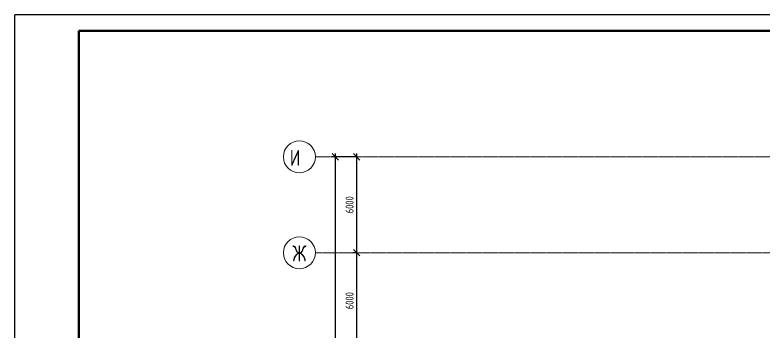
# Model space of a CAD drawing. Header units: millimetres. Extents: x 217525 to 325743, y -20439 to 118252.
# Drawn here: x 220909.9 to 221144, y -19943.8 to -19844.6 of the extents above; entities that cross this region are included whole.
import ezdxf

# ---------------------------------------------------------------- set-up
doc = ezdxf.new("R2010")
doc.units = ezdxf.units.MM
doc.linetypes.add('DASHDOT', pattern=[1, 0.5, -0.25, 0, -0.25])
for name, color, linetype, lineweight in [('RAMKA', 7, 'Continuous', 35), ('tonkie', 7, 'Continuous', 15), ('ВІСЬ', 197, 'DASHDOT', 15)]:
    doc.layers.add(name, color=color, linetype=linetype, lineweight=lineweight)
doc.styles.add('РОЗМІР', font='isocpeur.ttf', dxfattribs={"width": 0.75})
doc.dimstyles.new('200', dxfattribs={"dimscale": 100, "dimtxt": 2.5, "dimasz": 2, "dimexe": 1.2, "dimexo": 1, "dimgap": 1, "dimtad": 1, "dimdec": 0, "dimlfac": 2, "dimzin": 0, "dimdsep": 46, "dimtxsty": 'РОЗМІР', "dimblk": 'OBLIQUE', "dimcen": 0.7, "dimdle": 1, "dimadec": 0, "dimazin": 0, "dimtfac": 1, "dimtdec": 0, "dimtix": 1, "dimtofl": 0, "dimtmove": 1, "dimatfit": 3, "dimfxl": 0.18, "dimtolj": 1, "dimtzin": 0, "dimarcsym": 0})

# ---------------------------------------------------------------- blocks, each defined once
blk = doc.blocks.new('_Oblique')
at = {"color": 0, "linetype": 'ByBlock', "lineweight": -2}
blk.add_line((-0.5, -0.5), (0.5, 0.5), dxfattribs=at)
blk = doc.blocks.new('*D1161')
at = {"layer": 'Defpoints', "color": 0, "transparency": 16777216}
for p in [(2294, 19611), (2393, 19611), (2393, 16611)]:
    blk.add_point(p, dxfattribs=at)
at = {"layer": 'tonkie', "color": 0, "lineweight": -2, "transparency": 16777216}
for p, q in [((2294, 16511), (2294, 19711)), ((2293, 19611), (2174, 19611)), ((2293, 16611), (2174, 16611))]:
    blk.add_line(p, q, dxfattribs=at)
at = {"layer": 'tonkie', "color": 0, "lineweight": -2, "transparency": 16777216, "xscale": 200, "yscale": 200, "zscale": 200}
for p, rotation in [((2294, 19611), 90), ((2294, 16611), 270)]:
    blk.add_blockref('_Oblique', p, dxfattribs=dict(at, rotation=rotation))
at = {"layer": 'tonkie', "color": 0, "transparency": 16777216, "insert": (2069, 18111), "char_height": 250, "attachment_point": 5, "rotation": 90, "style": 'РОЗМІР'}
blk.add_mtext('\\A1;6000', dxfattribs=at)
blk = doc.blocks.new('*D1162')
at = {"layer": 'Defpoints', "color": 0, "transparency": 16777216}
for p in [(2294, 22611), (2393, 22611), (2393, 19611)]:
    blk.add_point(p, dxfattribs=at)
at = {"layer": 'tonkie', "color": 0, "lineweight": -2, "transparency": 16777216}
for p, q in [((2294, 19511), (2294, 22711)), ((2293, 22611), (2174, 22611)), ((2293, 19611), (2174, 19611))]:
    blk.add_line(p, q, dxfattribs=at)
at = {"layer": 'tonkie', "color": 0, "lineweight": -2, "transparency": 16777216, "xscale": 200, "yscale": 200, "zscale": 200}
for p, rotation in [((2294, 22611), 90), ((2294, 19611), 270)]:
    blk.add_blockref('_Oblique', p, dxfattribs=dict(at, rotation=rotation))
at = {"layer": 'tonkie', "color": 0, "transparency": 16777216, "insert": (2069, 21111), "char_height": 250, "attachment_point": 5, "rotation": 90, "style": 'РОЗМІР'}
blk.add_mtext('\\A1;6000', dxfattribs=at)
blk = doc.blocks.new('*D1165')
at = {"layer": 'Defpoints', "color": 0, "transparency": 16777216}
for p in [(1626, 22611), (2294, 22611), (2294, 3386)]:
    blk.add_point(p, dxfattribs=at)
at = {"layer": 'tonkie', "color": 0, "lineweight": -2, "transparency": 16777216}
for p, q in [((1626, 3286), (1626, 22711)), ((2194, 22611), (1506, 22611)), ((2194, 3386), (1506, 3386))]:
    blk.add_line(p, q, dxfattribs=at)
at = {"layer": 'tonkie', "color": 0, "lineweight": -2, "transparency": 16777216, "xscale": 200, "yscale": 200, "zscale": 200}
for p, rotation in [((1626, 22611), 90), ((1626, 3386), 270)]:
    blk.add_blockref('_Oblique', p, dxfattribs=dict(at, rotation=rotation))
at = {"layer": 'tonkie', "color": 0, "transparency": 16777216, "insert": (1401, 12998), "char_height": 250, "attachment_point": 5, "rotation": 90, "style": 'РОЗМІР'}
blk.add_mtext('\\A1;38485', dxfattribs=at)
blk = doc.blocks.new('A$C73322EC5')
at = {"layer": 'tonkie', "color": 0}
for centre in [(500, 22610.55), (500, 19610.55)]:
    blk.add_arc(centre, 500, 0, 359.999994, dxfattribs=at)
at = {"layer": 'ВІСЬ', "color": 0, "ltscale": 10}
for p, q in [((22647.43, 22610.55), (1000, 22610.55)), ((29857.18, 19610.55), (1000, 19610.55))]:
    blk.add_line(p, q, dxfattribs=at)
at = {"layer": 'tonkie', "color": 0, "style": 'РОЗМІР', "width": 0.75}
for s, p in [('И', (202.25, 22330.49)), ('Ж', (283.66, 19340.13))]:
    blk.add_text(s, height=500, dxfattribs=at).set_placement(p)
at = {"layer": 'tonkie', "color": 0}
dim = blk.add_linear_dim(base=(1626.37, 22610.55), p1=(2293.67, 3385.66), p2=(2293.67, 22610.55), angle=90, text='38485', dimstyle='200', dxfattribs=at)
dim.commit()
dim.dimension.update_dxf_attribs({"geometry": '*D1165', "text_midpoint": (1401.37, 12998.11)})
for base, p1, p2, picture, middle in [((2293.67, 22610.55), (2392.95, 19610.55), (2392.95, 22610.55), '*D1162', (2068.67, 21110.55)), ((2293.67, 19610.55), (2392.95, 16610.55), (2392.95, 19610.55), '*D1161', (2068.67, 18110.55))]:
    dim = blk.add_linear_dim(base=base, p1=p1, p2=p2, angle=90, dimstyle='200', dxfattribs=at)
    dim.commit()
    dim.dimension.update_dxf_attribs({"geometry": picture, "text_midpoint": middle})

msp = doc.modelspace()

# ---------------------------------------------------------------- linework, layer by layer
at = {"color": 1}
for p in [(220909.8992, -20438.611), (221750.8992, -19844.611)]:
    msp.add_line(p, (220909.8992, -19844.611), dxfattribs=at)
at = {"layer": 'RAMKA', "color": 7, "lineweight": 70}
for p in [(220929.8992, -20433.611), (221745.8992, -19849.611)]:
    msp.add_line(p, (220929.8992, -19849.611), dxfattribs=at)

# ---------------------------------------------------------------- block references
at = {"ltscale": 100, "xscale": 0.01, "yscale": 0.01, "zscale": 0.01}
msp.add_blockref('A$C73322EC5', (220993.7682, -20115.1015), dxfattribs=at)

doc.saveas('drawing.dxf')
